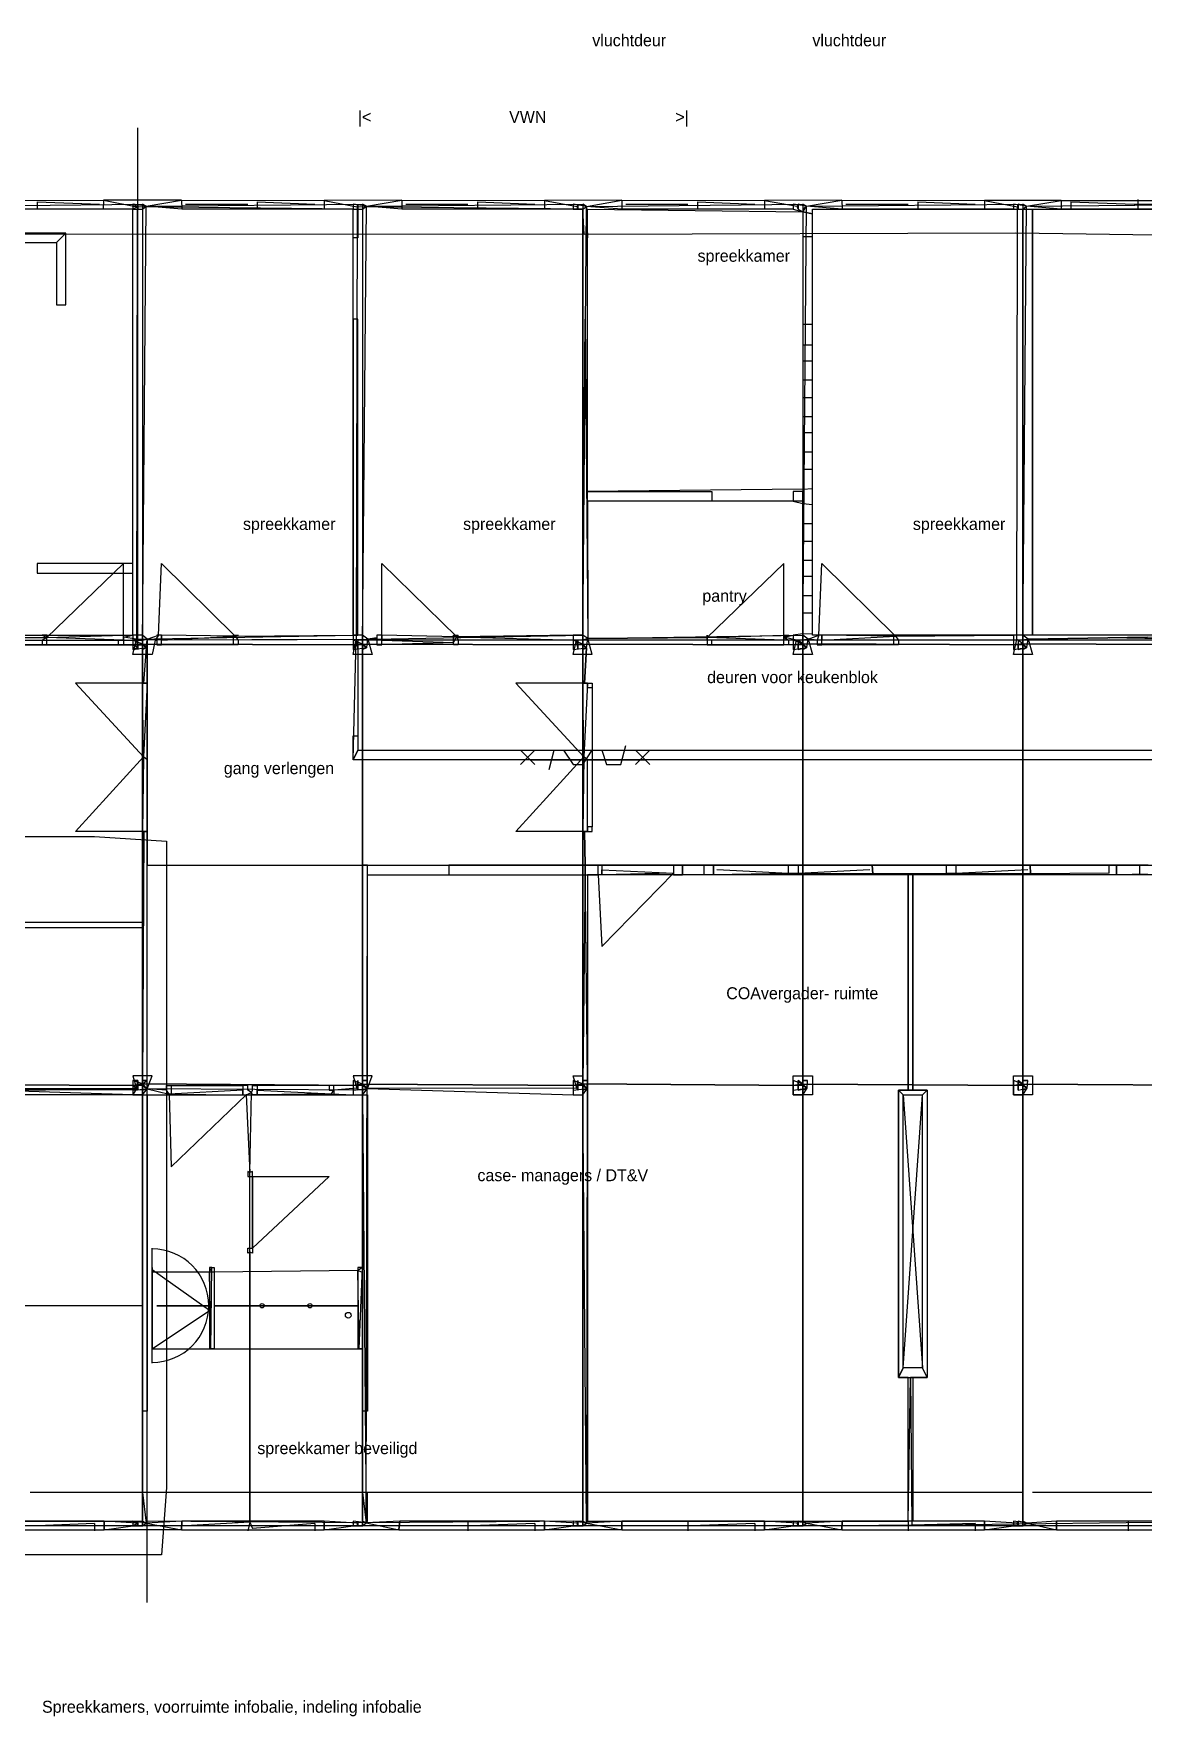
# Model space of a CAD drawing. Header units: metres. Extents: x -641 to 2745, y -1284 to 599.
# Drawn here: x 853.2 to 1085.2, y -604.8 to -253.4 of the extents above; entities that cross this region are included whole.
import ezdxf

# ---------------------------------------------------------------- set-up
doc = ezdxf.new("R2010")
doc.units = ezdxf.units.M

msp = doc.modelspace()

# ---------------------------------------------------------------- linework, layer by layer
for p, q in [((1084, -288), (1084, -290)), ((838, -288.2), (867.83, -288.17)), ((867.8, -290), (838, -290)), ((854, -288.5), (854, -290)), ((854, -288.5), (867, -289)), ((867.83, -288.17), (867.8, -290)), ((867.83, -288.17), (867.8, -290)), ((867.83, -288.17), (867.8, -290)), ((874, -290), (867.8, -290)), ((884.17, -288.17), (867.83, -288.17)), ((867.83, -288.17), (874.89, -289.56)), ((874, -379), (874, -290)), ((874.89, -289.56), (874.78, -379.78)), ((876.8, -289.4), (884.17, -288.17)), ((884.2, -290), (876.8, -289.4)), ((884.17, -288.17), (884.2, -290)), ((884.17, -288.17), (884.2, -290)), ((884.17, -288.17), (884.2, -290)), ((884.17, -288.17), (914, -288.2)), ((914, -290), (884.2, -290)), ((885, -289), (898, -289)), ((898, -289), (898, -289)), ((900, -288.5), (900, -290)), ((900, -288.5), (912, -289)), ((912, -289), (912, -289)), ((930.17, -288.17), (914, -288.2)), ((914, -288.2), (920.88, -289.5)), ((914, -288.2), (914, -290)), ((914, -288.2), (914, -290)), ((920, -290), (914, -290)), ((922.8, -289.4), (930.17, -288.17)), ((930.2, -290), (922.8, -289.4)), ((930.17, -288.17), (930.2, -290)), ((930.17, -288.17), (930.2, -290)), ((930.17, -288.17), (930.2, -290)), ((930.17, -288.17), (960, -288.2)), ((960, -290), (930.2, -290)), ((931, -289), (944, -289)), ((944, -289), (944, -289)), ((946, -288.5), (946, -290)), ((946, -288.5), (958, -289)), ((958, -289), (958, -289)), ((976.17, -288.17), (960, -288.2)), ((960, -288.2), (966.86, -289.43)), ((960, -288.2), (960, -290)), ((960, -288.2), (960, -290)), ((966, -290), (960, -290)), ((968.33, -295.33), (968, -290)), ((968.81, -289.44), (976.17, -288.17)), ((968.81, -289.44), (969, -296)), ((976.2, -290), (968.81, -289.44)), ((976.17, -288.17), (976.2, -290)), ((976.17, -288.17), (976.2, -290)), ((976.17, -288.17), (976.2, -290)), ((976.17, -288.17), (1006, -288.2)), ((1006, -290), (976.2, -290)), ((977, -289), (990, -289)), ((990, -289), (990, -289)), ((992, -288.5), (992, -290)), ((992, -288.5), (1004, -289)), ((1004, -289), (1004, -289)), ((1022.17, -288.17), (1006, -288.2)), ((1006, -288.2), (1012.8, -289.4)), ((1006, -288.2), (1006, -290)), ((1006, -288.2), (1006, -290)), ((1012, -290), (1006, -290)), ((1014, -290.56), (1016, -291)), ((1014, -290.56), (1016, -291)), ((1014, -290.56), (1016, -291)), ((1016, -291), (1014, -290.56)), ((1014, -290.56), (1014, -295.75)), ((1014.75, -289.38), (1022.17, -288.17)), ((1022.2, -290), (1014.75, -289.38)), ((1016, -295.75), (1016, -291)), ((1022.17, -288.17), (1022.2, -290)), ((1022.17, -288.17), (1022.2, -290)), ((1022.17, -288.17), (1022.2, -290)), ((1022.17, -288.17), (1052, -288.2)), ((1052, -290), (1022.2, -290)), ((1023, -289), (1036, -289)), ((1036, -289), (1036, -289)), ((1038, -288.5), (1038, -290)), ((1038, -288.5), (1050, -289)), ((1050, -289), (1050, -289)), ((1068, -288.2), (1052, -288.2)), ((1052, -288.2), (1058.83, -289.5)), ((1052, -288.2), (1052, -290)), ((1052, -288.2), (1052, -290)), ((1058, -290), (1052, -290)), ((1058.71, -379.86), (1058.83, -289.5)), ((1060, -290), (1060, -379)), ((1060.75, -289.38), (1068, -288.2)), ((1068, -290), (1060.75, -289.38)), ((1068, -288.2), (1097.83, -288.17)), ((1068, -288.2), (1068, -290)), ((1068, -288.2), (1068, -290)), ((1097.8, -290), (1068, -290)), ((1070, -288.5), (1070, -290)), ((1070, -288.5), (1083.25, -289)), ((1083.25, -289), (1083.25, -289)), ((1083.25, -289), (1097, -289)), ((1058.5, -295), (968.33, -295.33)), ((1104.33, -295.67), (1058.5, -295)), ((968.33, -295.33), (782.67, -295.17)), ((1014, -295.75), (1016, -295.75)), ((1014, -295.75), (1016, -295.75)), ((1014, -295.75), (1016, -295.75)), ((968, -379), (968.5, -313)), ((968.5, -313), (969.08, -379.67)), ((1014, -314), (1016, -314)), ((1014, -314), (1016, -314)), ((1014, -314), (1016, -314)), ((1014, -314), (1014, -378.67)), ((1016, -378.6), (1016, -314)), ((1014, -318.33), (1016, -318.33)), ((1014, -318.33), (1016, -318.33)), ((1014, -318.33), (1016, -318.33)), ((1014, -321.67), (1016, -321.67)), ((1014, -321.67), (1016, -321.67)), ((1014, -321.67), (1016, -321.67)), ((1014, -325.67), (1016, -325.67)), ((1014, -325.67), (1016, -325.67)), ((1014, -325.67), (1016, -325.67)), ((1014, -329.33), (1016, -329.33)), ((1014, -329.33), (1016, -329.33)), ((1014, -329.33), (1016, -329.33)), ((1014, -333.33), (1016, -333.33)), ((1014, -333.33), (1016, -333.33)), ((1014, -333.33), (1016, -333.33)), ((1014, -336.67), (1016, -336.67)), ((1014, -336.67), (1016, -336.67)), ((1014, -336.67), (1016, -336.67)), ((1014, -340.67), (1016, -340.67)), ((1014, -340.67), (1016, -340.67)), ((1014, -340.67), (1016, -340.67)), ((1014, -344.33), (1016, -344.33)), ((1014, -344.33), (1016, -344.33)), ((1014, -344.33), (1016, -344.33)), ((1014, -348.5), (1016, -348.33)), ((1014, -348.5), (1016, -348.33)), ((1014, -348.5), (1016, -348.33)), ((1014, -351.5), (1016, -351.67)), ((1014, -351.5), (1016, -351.67)), ((1014, -351.5), (1016, -351.67)), ((1014, -355.67), (1016, -355.67)), ((1014, -355.67), (1016, -355.67)), ((1014, -355.67), (1016, -355.67)), ((1014, -359.33), (1016, -359.33)), ((1014, -359.33), (1016, -359.33)), ((1014, -359.33), (1016, -359.33)), ((1014, -363.33), (1016, -363.33)), ((1014, -363.33), (1016, -363.33)), ((1014, -363.33), (1016, -363.33)), ((1014, -366.67), (1016, -366.67)), ((1014, -366.67), (1016, -366.67)), ((1014, -366.67), (1016, -366.67)), ((1014, -370.67), (1016, -370.67)), ((1014, -370.67), (1016, -370.67)), ((1014, -370.67), (1016, -370.67)), ((1014, -374.33), (1016, -374.33)), ((1014, -374.33), (1016, -374.33)), ((1014, -374.33), (1016, -374.33)), ((856, -379.44), (831.09, -379.73)), ((831.09, -379.73), (856, -379.44)), ((872, -379.4), (874, -379)), ((874.78, -379.78), (872, -379.4)), ((877, -379.78), (879.33, -379)), ((895.4, -379.2), (920, -379)), ((966, -379), (941.67, -379.33)), ((941.67, -379.33), (966.71, -380)), ((994, -379.43), (969.08, -379.67)), ((969.08, -379.67), (994, -379.43)), ((1010, -379.4), (1012, -379)), ((1012.67, -380), (1010, -379.4)), ((1014, -378.67), (1016, -378.6)), ((1014, -378.67), (1016, -378.6)), ((1014, -378.67), (1016, -378.6)), ((1014, -378.67), (1016, -378.6)), ((1015.1, -379.8), (1017.33, -379)), ((1033.4, -379.2), (1058, -379)), ((1086, -379.4), (1061.1, -379.8)), ((1061.1, -379.8), (1086, -379.4)), ((856, -381), (871, -381)), ((874, -383), (874.78, -379.78)), ((878, -383), (874, -383)), ((878.67, -380), (877, -379.78)), ((878.67, -380), (878, -383)), ((895, -381), (880, -381)), ((920.67, -379.89), (896, -380)), ((920, -383), (920.67, -379.89)), ((924, -383), (920, -383)), ((923.1, -379.8), (925, -379.5)), ((925, -379.5), (923.1, -379.8)), ((923.1, -379.8), (924, -383)), ((941, -380.5), (926, -381)), ((966, -383), (966.71, -380)), ((970, -383), (966, -383)), ((968.4, -389), (968.82, -381.59)), ((968.82, -381.59), (968.4, -389)), ((970, -383), (969.08, -379.67)), ((995, -381), (1010, -381)), ((1012, -383), (1012.67, -380)), ((1016, -383), (1012, -383)), ((1015.1, -379.8), (1016, -383)), ((1017, -380), (1015.1, -379.8)), ((1033, -381), (1018, -381)), ((1034, -380), (1058.71, -379.86)), ((1058, -383), (1058.71, -379.86)), ((1062, -383), (1058, -383)), ((1061.1, -379.8), (1062, -383)), ((877, -390), (877, -419)), ((970, -390), (970, -419)), ((958, -406), (955, -403)), ((955, -406), (958, -403)), ((979, -406), (982, -403)), ((982, -406), (979, -403)), ((957, -405), (981, -405)), ((968.4, -420), (968.5, -427)), ((968.5, -427), (968.4, -420)), ((968.5, -427), (968, -472.67)), ((969, -472), (968.5, -427)), ((971.25, -427), (968.5, -427)), ((987, -427), (971.25, -427)), ((971.25, -429), (971.25, -427)), ((988.83, -427), (988.83, -429)), ((988.83, -427), (988.83, -429)), ((988.83, -427), (988.83, -429)), ((988.83, -429), (988.83, -427)), ((995.33, -427), (988.83, -427)), ((993.33, -427), (993.33, -429)), ((993.33, -427), (993.33, -429)), ((993.33, -427), (993.33, -429)), ((1079.57, -427), (995.33, -427)), ((995.33, -429), (995.33, -427)), ((1011, -427), (995.33, -427)), ((995.33, -429), (995.33, -427)), ((995.33, -427), (995.33, -429)), ((1011, -428.75), (996, -428)), ((1011, -428.75), (1011, -427)), ((1011, -427), (1013, -427)), ((1028.5, -427), (1013, -427)), ((1013, -427), (1013, -428.75)), ((1028, -428), (1013, -428.75)), ((1044, -427), (1028.5, -427)), ((1028.6, -428.8), (1028.5, -427)), ((1028.5, -427), (1028.6, -428.8)), ((1044, -428.75), (1044, -427)), ((1044, -427), (1046, -427)), ((1061.5, -427), (1046, -427)), ((1046, -427), (1046, -428.75)), ((1061, -428), (1046, -428.75)), ((1078, -427), (1061.5, -427)), ((1061.6, -428.8), (1061.5, -427)), ((1061.5, -427), (1061.6, -428.8)), ((1078, -428.67), (1061.6, -428.8)), ((1078, -428.67), (1061.6, -428.8)), ((1078, -428.67), (1078, -427)), ((1079.57, -427), (1079.57, -429)), ((1079.57, -427), (1079.57, -429)), ((1079.57, -427), (1079.57, -429)), ((1086.2, -427), (1079.57, -427)), ((1079.57, -429), (1079.57, -427)), ((1079.57, -427), (1079.57, -429)), ((1084.33, -427), (1084.33, -429)), ((1084.33, -427), (1084.33, -429)), ((1084.33, -427), (1084.33, -429)), ((968.5, -429), (971.25, -429)), ((995.33, -429), (988.83, -429)), ((1011, -428.75), (995.33, -429)), ((1079.57, -429), (995.33, -429)), ((1013, -428.75), (1011, -428.75)), ((1028.6, -428.8), (1013, -428.75)), ((1044, -428.75), (1028.6, -428.8)), ((1044, -428.75), (1028.6, -428.8)), ((1046, -428.75), (1044, -428.75)), ((1061.6, -428.8), (1046, -428.75)), ((1086, -428.86), (1079.57, -429)), ((874, -475), (831, -473.62)), ((831, -473.62), (874.73, -473.64)), ((878, -471), (874, -471)), ((874, -471), (874.73, -473.64)), ((877, -473.68), (878, -471)), ((881, -474), (877, -473.68)), ((877, -473.68), (881.6, -474.8)), ((882, -473), (897, -473)), ((915, -473), (900, -473)), ((920.8, -473.6), (916, -474)), ((924, -471), (920, -471)), ((920, -471), (920.8, -473.6)), ((923, -473.67), (924, -471)), ((966.8, -473.6), (923, -473.67)), ((923, -473.67), (966, -475)), ((966.8, -473.6), (966, -471)), ((966, -471), (968, -471)), ((968.94, -473.62), (968.81, -564.38)), ((1012, -475), (1012, -471)), ((1012, -471), (1016, -471)), ((1016, -471), (1016, -475)), ((1058, -475), (1058, -471)), ((1058, -471), (1062, -471)), ((1062, -471), (1062, -475)), ((897.67, -475), (898.4, -491.2)), ((898.4, -491.2), (898.75, -474.5)), ((915.5, -474.75), (920, -475)), ((968.81, -564.38), (968, -475)), ((1016, -475), (1012, -475)), ((1062, -475), (1058, -475)), ((898.4, -507.8), (898.4, -491.2)), ((898.4, -507.8), (898.4, -564.2)), ((898.4, -564.2), (898.4, -507.8)), ((898.5, -558), (852.5, -558)), ((968.5, -558), (898.5, -558)), ((1060, -558), (968.5, -558)), ((1104, -558), (1062, -558)), ((868, -564), (838.2, -564)), ((866, -564.5), (854, -565)), ((854, -565), (854, -565)), ((866, -564.5), (866, -566)), ((874.86, -564.43), (868, -564)), ((868, -564), (868, -565.8)), ((868, -565.8), (868, -564)), ((868, -565.8), (874, -565)), ((884.2, -564), (876.8, -564.4)), ((876.8, -564.4), (884.17, -565.83)), ((884.2, -564), (884.17, -565.83)), ((884.2, -564), (884.17, -565.83)), ((884.17, -565.83), (884.2, -564)), ((914, -564), (884.2, -564)), ((898.4, -564.2), (885, -565)), ((898.4, -564.2), (898, -566)), ((898.4, -564.2), (899, -565.5)), ((912, -564.5), (899, -565.5)), ((912, -564.5), (912, -566)), ((920.86, -564.43), (914, -564)), ((914, -564), (914, -565.8)), ((914, -565.8), (914, -564)), ((914, -565.8), (920, -565)), ((929.75, -564), (922.76, -564.35)), ((922.76, -564.35), (929.6, -565.8)), ((929.75, -564), (929.6, -565.8)), ((929.6, -565.8), (929.75, -564)), ((960, -564), (929.75, -564)), ((944.75, -565), (931, -565)), ((931, -565), (931, -565)), ((944, -564), (944, -566)), ((958, -564.5), (944.75, -565)), ((944.75, -565), (944.75, -565)), ((958, -564.5), (958, -566)), ((966.86, -564.43), (960, -564)), ((960, -564), (960, -565.8)), ((960, -565.8), (960, -564)), ((960, -565.8), (966, -565)), ((976.2, -564), (968.81, -564.38)), ((968.81, -564.38), (976.17, -565.83)), ((976.2, -564), (976.17, -565.83)), ((976.2, -564), (976.17, -565.83)), ((976.17, -565.83), (976.2, -564)), ((1006, -564), (976.2, -564)), ((990.75, -565), (977, -565)), ((990, -564), (990, -566)), ((1004, -564.5), (990.75, -565)), ((990.75, -565), (990.75, -565)), ((1004, -564.5), (1004, -566)), ((1012.8, -564.4), (1006, -564)), ((1006, -564), (1006, -565.8)), ((1006, -565.8), (1006, -564)), ((1006, -565.8), (1012, -565)), ((1022.2, -564), (1014.8, -564.4)), ((1014.8, -564.4), (1022.17, -565.83)), ((1022.2, -564), (1022.17, -565.83)), ((1022.2, -564), (1022.17, -565.83)), ((1022.17, -565.83), (1022.2, -564)), ((1052, -564), (1022.2, -564)), ((1036.8, -564.8), (1023, -565)), ((1036, -564), (1036, -566)), ((1050, -564.5), (1036.8, -564.8)), ((1036.8, -564.8), (1036.8, -564.8)), ((1050, -564.5), (1050, -566)), ((1058.8, -564.4), (1052, -564)), ((1052, -564), (1052, -565.8)), ((1052, -565.8), (1052, -564)), ((1052, -565.8), (1058, -565)), ((1067, -564), (1060.8, -564.4)), ((1060.8, -564.4), (1067, -565.8)), ((1067, -564), (1067, -565.8)), ((1096.8, -564), (1067, -564)), ((1067, -565.8), (1067, -564)), ((1082.75, -565), (1069, -565)), ((1069, -565), (1069, -565)), ((1082, -564), (1082, -566)), ((1096, -565), (1082.75, -565)), ((1082.75, -565), (1082.75, -565)), ((838.17, -565.83), (868, -565.8)), ((884.17, -565.83), (868, -565.8)), ((884.17, -565.83), (914, -565.8)), ((929.6, -565.8), (914, -565.8)), ((929.6, -565.8), (960, -565.8)), ((976.17, -565.83), (960, -565.8)), ((976.17, -565.83), (1006, -565.8)), ((1022.17, -565.83), (1006, -565.8)), ((1022.17, -565.83), (1052, -565.8)), ((1067, -565.8), (1052, -565.8)), ((1067, -565.8), (1096.83, -565.83))]:
    msp.add_line(p, q)
for points in [[(877, -581), (877, -381), (875, -381), (875, -273)], [(872, -379.4), (872, -364), (856, -379.44)], [(879.33, -379), (880, -364), (895.4, -379.2)], [(926, -379), (926, -364), (941.67, -379.33)], [(1010, -379.4), (1010, -364), (994, -379.43)], [(1017.33, -379), (1018, -364), (1033.4, -379.2)], [(876.25, -389), (862, -389), (876.2, -404.4)], [(968.4, -389), (954, -389), (968.2, -404.4)], [(961, -407), (962, -403), (964, -403), (966, -406), (968, -406), (970, -403), (972, -403), (973, -406), (976, -406), (977, -402)], [(876.25, -420), (862, -420), (876.2, -404.4)], [(968.4, -420), (954, -420), (968.2, -404.4)], [(851, -421), (866, -421), (881, -422), (881, -437), (881, -452), (881, -467), (881, -482), (881, -497), (881, -512), (881, -527), (881, -542), (881, -557), (880, -571), (865, -571), (850, -571)], [(971.25, -429), (972, -444), (987, -428.67)], [(881.6, -474.8), (882, -490), (897.67, -475)], [(1035, -475), (1039, -532), (1035, -532), (1039, -475)], [(899, -492), (915, -492), (899, -507)], [(878, -531), (878, -507)], [(878, -528), (890, -520), (878, -511.5)], [(876, -519), (785, -519)]]:
    msp.add_lwpolyline(points)
for points in [[(782.8, -357.3), (805, -357), (805, -379), (874, -379), (874, -290), (783.94, -289.78)], [(830.86, -289.43), (876, -289), (876, -381), (830, -381)], [(874.89, -289.56), (874, -289), (874, -290), (874.89, -289.56)], [(876.8, -289.4), (874, -289), (874, -290), (876, -290)], [(876.8, -289.4), (874, -289), (874, -290), (876, -290)], [(874.78, -379.78), (920, -379), (920, -290), (874.89, -289.56)], [(874.89, -289.56), (875, -289), (875, -290), (874.89, -289.56)], [(874.89, -289.56), (875, -289), (875, -290), (874.89, -289.56)], [(876.8, -289.4), (876, -289), (876, -290), (876.8, -289.4)], [(876.8, -289.4), (876, -289), (876, -290), (876.8, -289.4)], [(876.8, -289.4), (876, -289), (876, -290), (876.8, -289.4)], [(876.8, -289.4), (876, -289), (876, -290), (876.8, -289.4)], [(876.8, -289.4), (876, -289), (876, -290), (876.8, -289.4)], [(876.8, -289.4), (922, -289), (922, -381), (876, -380.86)], [(922.8, -289.4), (920, -289), (920, -290), (922, -290)], [(922.8, -289.4), (920, -289), (920, -290), (922, -290)], [(920, -290), (921, -290), (921, -296), (920, -296)], [(920.67, -379.89), (968, -379), (968, -290), (920.88, -289.5)], [(920.88, -289.5), (921, -289), (921, -290), (920.88, -289.5)], [(920.88, -289.5), (921, -289), (921, -290), (920.88, -289.5)], [(920.88, -289.5), (921, -289), (921, -290), (920.88, -289.5)], [(922.8, -289.4), (922, -289), (922, -290), (922.8, -289.4)], [(922.8, -289.4), (922, -289), (922, -290), (922.8, -289.4)], [(922.8, -289.4), (922, -289), (922, -290), (922.8, -289.4)], [(922.8, -289.4), (922, -289), (922, -290), (922.8, -289.4)], [(922.8, -289.4), (922, -289), (922, -290), (922.8, -289.4)], [(922.8, -289.4), (968, -289), (968, -381), (922, -380.86)], [(968.81, -289.44), (966, -289), (966, -290), (968, -290)], [(968.81, -289.44), (966, -289), (966, -290), (968, -290)], [(966.86, -289.43), (967, -289), (967, -290), (966.86, -289.43)], [(966.86, -289.43), (967, -289), (967, -290), (966.86, -289.43)], [(966.86, -289.43), (967, -289), (967, -290), (966.86, -289.43)], [(968.81, -289.44), (968, -289), (968, -290), (968.81, -289.44)], [(968.81, -289.44), (968, -289), (968, -290), (968.81, -289.44)], [(968.81, -289.44), (968, -289), (968, -290), (968.81, -289.44)], [(968.81, -289.44), (968, -289), (968, -290), (968.81, -289.44)], [(968.81, -289.44), (968, -289), (968, -290), (968.81, -289.44)], [(968.81, -289.44), (1014, -289), (1014, -381), (968, -380.86)], [(1014, -348.5), (969, -349), (969, -290), (1014, -290.56)], [(1014.75, -289.38), (1012, -289), (1012, -290), (1014, -290.56)], [(1014.75, -289.38), (1012, -289), (1012, -290), (1014, -290.56)], [(1012.8, -289.4), (1013, -289), (1013, -290), (1012.8, -289.4)], [(1012.8, -289.4), (1013, -289), (1013, -290), (1012.8, -289.4)], [(1014.75, -289.38), (1013, -289), (1013, -290), (1014, -290.56)], [(1014.75, -289.38), (1014, -289), (1014, -290), (1014.75, -289.38)], [(1014.75, -289.38), (1014, -289), (1014, -290), (1014.75, -289.38)], [(1014.75, -289.38), (1014, -289), (1014, -290), (1014.75, -289.38)], [(1014.75, -289.38), (1014, -289), (1014, -290), (1014.75, -289.38)], [(1014.75, -289.38), (1014, -289), (1014, -290), (1014.75, -289.38)], [(1014.75, -289.38), (1060, -289), (1060, -381), (1014, -380.8)], [(1060, -379), (1016, -379), (1016, -290), (1060, -290)], [(1060.75, -289.38), (1058, -289), (1058, -290), (1060, -290)], [(1058.83, -289.5), (1059, -289), (1059, -290), (1058.83, -289.5)], [(1058.83, -289.5), (1059, -289), (1059, -290), (1058.83, -289.5)], [(1060.75, -289.38), (1059, -289), (1059, -290), (1060, -290)], [(1060.75, -289.38), (1059, -289), (1059, -290), (1060, -290)], [(1060.75, -289.38), (1060, -289), (1060, -290), (1060.75, -289.38)], [(1060.75, -289.38), (1060, -289), (1060, -290), (1060.75, -289.38)], [(1060.75, -289.38), (1060, -289), (1060, -290), (1060.75, -289.38)], [(1060.75, -289.38), (1060, -289), (1060, -290), (1060.75, -289.38)], [(1060.75, -289.38), (1060, -289), (1060, -290), (1060.75, -289.38)], [(1060.75, -289.38), (1106, -289), (1106, -381), (1060, -380.8)], [(1062, -379), (1060, -379), (1060, -290), (1062, -290)], [(1062, -290), (1104, -290), (1104, -379), (1062, -379)], [(815, -297), (858, -297), (860, -295), (815, -295)], [(860, -295), (858, -297), (858, -310), (860, -310)], [(920, -379), (921, -379), (921, -313), (920, -313)], [(969, -351), (969, -349), (995, -349), (995, -351)], [(969.08, -379.67), (1014, -379), (1014, -351), (969, -351)], [(1014, -351.5), (1014, -349), (1012, -349), (1012, -351)], [(854, -366), (874, -366), (874, -364), (854, -364)], [(690.38, -379.25), (690, -382), (782, -382), (782, -380), (876, -380), (876, -439), (692, -439), (692, -474), (645, -474), (645, -383), (690, -383)], [(856, -379.44), (855, -380), (855, -381), (856, -381), (856, -380), (856, -380), (856, -379), (855, -379), (855, -379), (856, -379.44)], [(856, -379.44), (872, -379), (872, -380), (856, -379.44)], [(856, -379.44), (872, -379), (872, -380), (856, -379.44)], [(872, -379.4), (872, -380), (872, -381), (871, -381), (871, -380), (872, -380), (872, -379), (872, -379), (872, -379), (872, -379.4)], [(876, -379), (874, -379), (874, -381), (876, -380.86)], [(877, -379.78), (876, -379), (876, -381), (876.81, -381.56)], [(878.67, -380), (879, -380), (879, -381), (880, -381), (880, -380), (880, -380), (880, -379), (879, -379), (879, -379), (879.33, -379)], [(895.4, -379.2), (880, -379), (880, -380), (895.4, -379.2)], [(896, -380), (896, -380), (896, -381), (895, -381), (895, -380), (895, -380), (895, -379), (896, -379), (896, -379), (895.4, -379.2)], [(922, -379), (920, -379), (920, -381), (922, -380.86)], [(923.1, -379.8), (922, -379), (922, -381), (922.87, -381.53)], [(925, -379.5), (925, -380), (925, -381), (926, -381), (926, -380), (926, -380), (926, -379), (925, -379), (925, -379), (925, -379.5)], [(941.67, -379.33), (926, -379), (926, -380), (941, -380.5)], [(941.67, -379.33), (942, -380), (942, -381), (941, -381), (941, -380), (941, -380), (941, -379), (942, -379), (942, -379), (941.67, -379.33)], [(968, -379), (966, -379), (966, -381), (968, -380.86)], [(969.08, -379.67), (968, -379), (968, -381), (968.82, -381.59)], [(994, -379.43), (1010, -379), (1010, -380), (994, -379.43)], [(994, -379.43), (994, -380), (994, -381), (995, -381), (995, -380), (994, -380), (994, -379), (994, -379), (994, -379), (994, -379.43)], [(1010, -379.4), (1011, -380), (1011, -381), (1010, -381), (1010, -380), (1010, -380), (1010, -379), (1011, -379), (1011, -379), (1010, -379.4)], [(1014, -378.67), (1012, -379), (1012, -381), (1014, -380.8)], [(1015.1, -379.8), (1014, -379), (1014, -381), (1014.81, -381.56)], [(1017, -380), (1017, -380), (1017, -381), (1018, -381), (1018, -380), (1018, -380), (1018, -379), (1017, -379), (1017, -379), (1017.33, -379)], [(1033.4, -379.2), (1018, -379), (1018, -380), (1033.4, -379.2)], [(1034, -380), (1034, -380), (1034, -381), (1033, -381), (1033, -380), (1033, -380), (1033, -379), (1034, -379), (1034, -379), (1033.4, -379.2)], [(1060, -379), (1058, -379), (1058, -381), (1060, -380.8)], [(1061.1, -379.8), (1060, -379), (1060, -381), (1060.81, -381.56)], [(1078, -379.5), (1104, -379), (1104, -380), (1078, -379.5)], [(830, -381), (876, -381), (876, -473), (830, -472.8)], [(874.78, -379.78), (874, -380), (874, -381), (875, -381.57)], [(876, -380.86), (874, -380), (874, -381), (876, -380.86)], [(876, -380.86), (874, -381), (874, -382), (876.81, -381.56)], [(876, -380.86), (874, -381), (874, -382), (876.81, -381.56)], [(875, -381.57), (874, -381), (874, -382), (875, -381.57)], [(874.78, -379.78), (875, -380), (875, -380), (874.78, -379.78)], [(874.78, -379.78), (875, -380), (875, -380), (874.78, -379.78)], [(875, -381.57), (875, -381), (875, -382), (875, -381.57)], [(875, -381.57), (875, -382), (875, -382), (875, -381.57)], [(877, -379.78), (876, -380), (876, -380), (877, -379.78)], [(877, -379.78), (876, -380), (876, -380), (877, -379.78)], [(877, -379.78), (876, -380), (876, -381), (876.81, -381.56)], [(877, -379.78), (876, -380), (876, -381), (876.81, -381.56)], [(876, -380.86), (922, -381), (922, -473), (876, -472.67)], [(876.81, -381.56), (876, -381), (876, -382), (876.81, -381.56)], [(876.81, -381.56), (876, -381), (876, -382), (876.81, -381.56)], [(876.81, -381.56), (876, -381), (876, -382), (876.81, -381.56)], [(876.81, -381.56), (876, -381), (876, -382), (876.81, -381.56)], [(876.81, -381.56), (876, -382), (876, -382), (876.81, -381.56)], [(876.81, -381.56), (877, -382), (877, -389), (876.25, -389)], [(920.67, -379.89), (877, -380), (877, -427), (1104, -427), (1104, -405), (920, -405)], [(922, -380.86), (920, -380), (920, -381), (922, -380.86)], [(922, -380.86), (920, -381), (920, -382), (922.87, -381.53)], [(922, -380.86), (920, -381), (920, -382), (922.87, -381.53)], [(920.67, -379.89), (921, -380), (921, -380), (920.67, -379.89)], [(920.67, -379.89), (921, -380), (921, -380), (920.67, -379.89)], [(920.67, -379.89), (921, -380), (921, -381), (921, -381.57)], [(1128, -380), (921, -380), (921, -403), (1128, -403)], [(921, -381.57), (921, -381), (921, -382), (921, -381.57)], [(921, -381.57), (921, -381), (921, -382), (921, -381.57)], [(921, -381.57), (921, -382), (921, -382), (921, -381.57)], [(923.1, -379.8), (922, -380), (922, -380), (923.1, -379.8)], [(923.1, -379.8), (922, -380), (922, -380), (923.1, -379.8)], [(923.1, -379.8), (922, -380), (922, -381), (922.87, -381.53)], [(923.1, -379.8), (922, -380), (922, -381), (922.87, -381.53)], [(922, -380.86), (968, -381), (968, -473), (922, -472.75)], [(922.87, -381.53), (922, -381), (922, -382), (922.87, -381.53)], [(922.87, -381.53), (922, -381), (922, -382), (922.87, -381.53)], [(922.87, -381.53), (922, -381), (922, -382), (922.87, -381.53)], [(922.87, -381.53), (922, -381), (922, -382), (922.87, -381.53)], [(922.87, -381.53), (922, -382), (922, -382), (922.87, -381.53)], [(968, -380.86), (966, -380), (966, -381), (968, -380.86)], [(968, -380.86), (966, -381), (966, -382), (968.82, -381.59)], [(968, -380.86), (966, -381), (966, -382), (968.82, -381.59)], [(966.71, -380), (967, -380), (967, -380), (966.71, -380)], [(966.71, -380), (967, -380), (967, -380), (966.71, -380)], [(966.71, -380), (967, -380), (967, -381), (967, -381.57)], [(967, -381.57), (967, -381), (967, -382), (967, -381.57)], [(967, -381.57), (967, -381), (967, -382), (967, -381.57)], [(967, -381.57), (967, -382), (967, -382), (967, -381.57)], [(969.08, -379.67), (968, -380), (968, -380), (969.08, -379.67)], [(969.08, -379.67), (968, -380), (968, -380), (969.08, -379.67)], [(969.08, -379.67), (968, -380), (968, -381), (968.82, -381.59)], [(969.08, -379.67), (968, -380), (968, -381), (968.82, -381.59)], [(968, -380.86), (1014, -381), (1014, -473), (968, -472.67)], [(968.82, -381.59), (968, -381), (968, -382), (968.82, -381.59)], [(968.82, -381.59), (968, -381), (968, -382), (968.82, -381.59)], [(968.82, -381.59), (968, -381), (968, -382), (968.82, -381.59)], [(968.82, -381.59), (968, -381), (968, -382), (968.82, -381.59)], [(968.82, -381.59), (968, -382), (968, -382), (968.82, -381.59)], [(1014, -380.8), (1012, -380), (1012, -381), (1014, -380.8)], [(1014, -380.8), (1012, -381), (1012, -382), (1014.81, -381.56)], [(1014, -380.8), (1012, -381), (1012, -382), (1014.81, -381.56)], [(1012.67, -380), (1013, -380), (1013, -380), (1012.67, -380)], [(1012.67, -380), (1013, -380), (1013, -380), (1012.67, -380)], [(1014, -380.8), (1013, -380), (1013, -381), (1014, -380.8)], [(1014, -380.8), (1013, -381), (1013, -382), (1014.81, -381.56)], [(1013, -381.75), (1013, -381), (1013, -382), (1013, -381.75)], [(1013, -381.75), (1013, -382), (1013, -382), (1013, -381.75)], [(1015.1, -379.8), (1014, -380), (1014, -380), (1015.1, -379.8)], [(1015.1, -379.8), (1014, -380), (1014, -380), (1015.1, -379.8)], [(1015.1, -379.8), (1014, -380), (1014, -381), (1014.81, -381.56)], [(1015.1, -379.8), (1014, -380), (1014, -381), (1014.81, -381.56)], [(1014, -380.8), (1060, -381), (1060, -473), (1014, -472.73)], [(1014.81, -381.56), (1014, -381), (1014, -382), (1014.81, -381.56)], [(1014.81, -381.56), (1014, -381), (1014, -382), (1014.81, -381.56)], [(1014.81, -381.56), (1014, -381), (1014, -382), (1014.81, -381.56)], [(1014.81, -381.56), (1014, -381), (1014, -382), (1014.81, -381.56)], [(1014.81, -381.56), (1014, -382), (1014, -382), (1014.81, -381.56)], [(1060, -380.8), (1058, -381), (1058, -382), (1060.81, -381.56)], [(1058.71, -379.86), (1059, -380), (1059, -380), (1058.71, -379.86)], [(1058.71, -379.86), (1059, -380), (1059, -380), (1058.71, -379.86)], [(1060, -380.8), (1059, -380), (1059, -381), (1060, -380.8)], [(1060, -380.8), (1059, -380), (1059, -381), (1060, -380.8)], [(1060, -380.8), (1059, -381), (1059, -382), (1060.81, -381.56)], [(1060, -380.8), (1059, -381), (1059, -382), (1060.81, -381.56)], [(1059, -381.75), (1059, -381), (1059, -382), (1059, -381.75)], [(1059, -381.75), (1059, -382), (1059, -382), (1059, -381.75)], [(1061.1, -379.8), (1060, -380), (1060, -380), (1061.1, -379.8)], [(1061.1, -379.8), (1060, -380), (1060, -380), (1061.1, -379.8)], [(1061.1, -379.8), (1060, -380), (1060, -381), (1060.81, -381.56)], [(1061.1, -379.8), (1060, -380), (1060, -381), (1060.81, -381.56)], [(1060, -380.8), (1106, -381), (1106, -473), (1060, -472.73)], [(1060.81, -381.56), (1060, -381), (1060, -382), (1060.81, -381.56)], [(1060.81, -381.56), (1060, -381), (1060, -382), (1060.81, -381.56)], [(1060.81, -381.56), (1060, -381), (1060, -382), (1060.81, -381.56)], [(1060.81, -381.56), (1060, -381), (1060, -382), (1060.81, -381.56)], [(1060.81, -381.56), (1060, -382), (1060, -382), (1060.81, -381.56)], [(876.2, -404.4), (876, -389), (877, -389), (876.2, -404.4)], [(876.25, -389), (877, -389), (877, -389), (877, -390), (877, -390), (877, -389), (876, -389), (876, -389), (876, -389), (876.25, -389)], [(968.2, -404.4), (968, -389), (969, -389), (968.2, -404.4)], [(968.4, -389), (969, -389), (970, -389), (970, -390), (969, -390), (969, -389), (968, -389), (968, -389), (968, -389), (968.4, -389)], [(920, -400), (921, -400), (921, -403), (920, -405)], [(921, -403), (1136, -403), (1136, -405), (920, -405)], [(876.2, -404.4), (876, -420), (877, -420), (877, -405)], [(968.2, -404.4), (968, -420), (969, -420), (969, -405)], [(876.25, -420), (877, -420), (877, -420), (877, -419), (877, -419), (877, -420), (876, -420), (876, -420), (876, -420), (876.25, -420)], [(876, -472.67), (877, -472), (877, -420), (876.25, -420)], [(968.4, -420), (969, -420), (970, -420), (970, -419), (969, -419), (969, -420), (968, -420), (968, -420), (968, -420), (968.4, -420)], [(877, -427), (922, -427), (922, -474), (877, -473.68)], [(923, -427), (922, -427), (922, -472), (923, -472)], [(968.5, -427), (940, -427), (940, -429), (968.5, -429)], [(971.25, -427), (971, -427), (971, -427), (972, -427), (972, -428), (972, -428), (972, -429), (971, -429), (971, -429), (971.25, -429)], [(987, -428.67), (972, -429), (972, -428), (987, -428.67)], [(988.83, -427), (988, -427), (988, -427), (987, -427), (987, -428), (987, -428), (987, -429), (988, -429), (988, -429), (988.83, -429)], [(923, -429), (968, -429), (968, -564), (922.76, -564.35)], [(1036, -429), (969, -429), (969, -564), (1036, -564), (1036, -534), (1034, -534), (1034, -474), (1036, -474)], [(1036, -474), (1037, -474), (1037, -429), (1036, -429)], [(1036.8, -564.8), (1104, -564), (1104, -429), (1037, -429), (1037, -474), (1040, -474), (1040, -534), (1036.5, -534)], [(785, -440), (876, -440), (876, -474), (784.05, -473.89)], [(830, -472.8), (876, -473), (876, -565), (830, -565)], [(874.73, -473.64), (874, -475), (851, -475), (851, -474)], [(875, -472), (874, -472), (874, -473), (874.73, -473.64)], [(876, -472.67), (874, -472), (874, -473), (876, -472.67)], [(876, -472.67), (874, -472), (874, -473), (876, -472.67)], [(876, -472.67), (874, -473), (874, -474), (877, -473.68)], [(876, -472.67), (874, -473), (874, -475), (876, -475)], [(874.73, -473.64), (874, -473), (874, -474), (874.73, -473.64)], [(875, -472), (875, -472), (875, -473), (874.73, -473.64)], [(874.73, -473.64), (875, -473), (875, -474), (874.73, -473.64)], [(874.73, -473.64), (875, -474), (875, -474), (874.73, -473.64)], [(875, -472), (875, -472), (875, -472), (875, -472)], [(877, -472), (876, -472), (876, -472), (877, -472)], [(877, -472), (876, -472), (876, -473), (877, -473.68)], [(877, -472), (876, -472), (876, -473), (877, -473.68)], [(877, -472), (876, -472), (876, -473), (877, -473.68)], [(877, -472), (876, -472), (876, -473), (877, -473.68)], [(876, -472.67), (922, -473), (922, -565), (876, -565)], [(877, -473.68), (876, -473), (876, -474), (877, -473.68)], [(877, -473.68), (876, -473), (876, -474), (877, -473.68)], [(877, -473.68), (876, -473), (876, -474), (877, -473.68)], [(877, -473.68), (876, -473), (876, -475), (877, -473.68)], [(877, -473.68), (876, -474), (876, -474), (877, -473.68)], [(881, -474), (881, -474), (881, -473), (882, -473), (882, -474), (882, -474), (882, -475), (881, -475), (881, -475), (881.6, -474.8)], [(881.6, -474.8), (897, -475), (897, -474), (881.6, -474.8)], [(898.75, -474.5), (898, -474), (898, -473), (897, -473), (897, -474), (897, -474), (897, -475), (898, -475), (898, -475), (897.67, -475)], [(898.75, -474.5), (899, -474), (899, -473), (900, -473), (900, -474), (900, -474), (900, -475), (899, -475), (899, -475), (898.75, -474.5)], [(915.5, -474.75), (900, -475), (900, -474), (915.5, -474.75)], [(916, -474), (916, -474), (916, -473), (915, -473), (915, -474), (916, -474), (916, -475), (916, -475), (916, -475), (915.5, -474.75)], [(922, -472.75), (920, -472), (920, -473), (922, -472.75)], [(922, -472.75), (920, -472), (920, -473), (922, -472.75)], [(922, -472.75), (920, -473), (920, -474), (923, -473.67)], [(922, -472.75), (920, -473), (920, -475), (922, -475)], [(921, -472), (921, -472), (921, -473), (920.8, -473.6)], [(921, -472), (921, -472), (921, -473), (920.8, -473.6)], [(920.8, -473.6), (921, -473), (921, -474), (920.8, -473.6)], [(920.8, -473.6), (921, -473), (921, -474), (920.8, -473.6)], [(920.8, -473.6), (921, -474), (921, -474), (920.8, -473.6)], [(921, -472), (921, -472), (921, -472), (921, -472)], [(923, -472), (922, -472), (922, -472), (923, -472)], [(923, -472), (922, -472), (922, -473), (923, -473.67)], [(923, -472), (922, -472), (922, -473), (923, -473.67)], [(923, -472), (922, -472), (922, -473), (923, -473.67)], [(923, -472), (922, -472), (922, -473), (923, -473.67)], [(922, -472.75), (968, -473), (968, -565), (922, -565)], [(923, -473.67), (922, -473), (922, -474), (923, -473.67)], [(923, -473.67), (922, -473), (922, -474), (923, -473.67)], [(923, -473.67), (922, -473), (922, -474), (923, -473.67)], [(923, -473.67), (922, -473), (922, -475), (923, -473.67)], [(923, -473.67), (922, -474), (922, -474), (923, -473.67)], [(968, -472.67), (966, -472), (966, -473), (968, -472.67)], [(968, -472.67), (966, -472), (966, -473), (968, -472.67)], [(968, -472.67), (966, -473), (966, -474), (968.94, -473.62)], [(968, -472.67), (966, -473), (966, -475), (968, -475)], [(967, -472), (967, -472), (967, -473), (966.8, -473.6)], [(967, -472), (967, -472), (967, -473), (966.8, -473.6)], [(966.8, -473.6), (967, -473), (967, -474), (966.8, -473.6)], [(966.8, -473.6), (967, -473), (967, -474), (966.8, -473.6)], [(966.8, -473.6), (967, -474), (967, -474), (966.8, -473.6)], [(967, -472), (967, -472), (967, -472), (967, -472)], [(969, -472), (968, -472), (968, -472), (969, -472)], [(969, -472), (968, -472), (968, -473), (968.94, -473.62)], [(969, -472), (968, -472), (968, -473), (968.94, -473.62)], [(969, -472), (968, -472), (968, -473), (968.94, -473.62)], [(969, -472), (968, -472), (968, -473), (968.94, -473.62)], [(968, -472.67), (1014, -473), (1014, -565), (968, -565)], [(968.94, -473.62), (968, -473), (968, -474), (968.94, -473.62)], [(968.94, -473.62), (968, -473), (968, -474), (968.94, -473.62)], [(968.94, -473.62), (968, -473), (968, -474), (968.94, -473.62)], [(968.94, -473.62), (968, -473), (968, -475), (968.94, -473.62)], [(968.94, -473.62), (968, -474), (968, -474), (968.94, -473.62)], [(1014, -472.73), (1012, -472), (1012, -473), (1014, -472.73)], [(1014, -472.73), (1012, -472), (1012, -473), (1014, -472.73)], [(1014, -472.73), (1012, -473), (1012, -474), (1014.88, -473.56)], [(1014, -472.73), (1012, -473), (1012, -475), (1014, -475)], [(1013, -472), (1013, -472), (1013, -472), (1013, -472)], [(1013, -472), (1013, -472), (1013, -473), (1013, -473.6)], [(1014, -472.73), (1013, -472), (1013, -473), (1014, -472.73)], [(1014, -472.73), (1013, -473), (1013, -474), (1014.88, -473.56)], [(1013, -473.6), (1013, -473), (1013, -474), (1013, -473.6)], [(1013, -473.6), (1013, -474), (1013, -474), (1013, -473.6)], [(1015, -472), (1014, -472), (1014, -472), (1015, -472)], [(1015, -472), (1014, -472), (1014, -473), (1014.88, -473.56)], [(1015, -472), (1014, -472), (1014, -473), (1014.88, -473.56)], [(1015, -472), (1014, -472), (1014, -473), (1014.88, -473.56)], [(1015, -472), (1014, -472), (1014, -473), (1014.88, -473.56)], [(1014, -472.73), (1060, -473), (1060, -565), (1014, -565)], [(1014.88, -473.56), (1014, -473), (1014, -474), (1014.88, -473.56)], [(1014.88, -473.56), (1014, -473), (1014, -474), (1014.88, -473.56)], [(1014.88, -473.56), (1014, -473), (1014, -474), (1014.88, -473.56)], [(1014.88, -473.56), (1014, -473), (1014, -475), (1014.88, -473.56)], [(1014.88, -473.56), (1014, -474), (1014, -474), (1014.88, -473.56)], [(1034, -474), (1035, -475), (1039, -475), (1040, -474)], [(1034, -534), (1035, -532), (1035, -475), (1034, -474)], [(1040, -534), (1039, -532), (1039, -475), (1040, -474)], [(1060, -472.73), (1058, -472), (1058, -473), (1060, -472.73)], [(1060, -472.73), (1058, -473), (1058, -475), (1060, -475)], [(1059, -472), (1059, -472), (1059, -472), (1059, -472)], [(1059, -472), (1059, -472), (1059, -473), (1059, -473.6)], [(1060, -472.73), (1059, -472), (1059, -473), (1060, -472.73)], [(1060, -472.73), (1059, -472), (1059, -473), (1060, -472.73)], [(1060, -472.73), (1059, -473), (1059, -474), (1060.88, -473.56)], [(1060, -472.73), (1059, -473), (1059, -474), (1060.88, -473.56)], [(1059, -473.6), (1059, -473), (1059, -474), (1059, -473.6)], [(1059, -473.6), (1059, -474), (1059, -474), (1059, -473.6)], [(1061, -472), (1060, -472), (1060, -472), (1061, -472)], [(1061, -472), (1060, -472), (1060, -473), (1060.88, -473.56)], [(1061, -472), (1060, -472), (1060, -473), (1060.88, -473.56)], [(1061, -472), (1060, -472), (1060, -473), (1060.88, -473.56)], [(1061, -472), (1060, -472), (1060, -473), (1060.88, -473.56)], [(1060, -472.73), (1106, -473), (1106, -565), (1060, -565)], [(1060.88, -473.56), (1060, -473), (1060, -474), (1060.88, -473.56)], [(1060.88, -473.56), (1060, -473), (1060, -474), (1060.88, -473.56)], [(1060.88, -473.56), (1060, -473), (1060, -474), (1060.88, -473.56)], [(1060.88, -473.56), (1060, -473), (1060, -475), (1060.88, -473.56)], [(1060.88, -473.56), (1060, -474), (1060, -474), (1060.88, -473.56)], [(784.15, -564), (876, -564), (876, -475), (785, -475)], [(876, -475), (877, -475), (877, -541), (876, -541)], [(922.76, -564.35), (877, -564), (877, -475), (922, -475)], [(922, -475), (923, -475), (923, -541), (922, -541)], [(898.4, -491.2), (898, -491), (898, -491), (898, -492), (899, -492), (899, -492), (899, -492), (899, -491), (899, -491), (898.4, -491.2)], [(899, -507), (899, -492), (899, -492), (899, -507)], [(898.4, -507.8), (898, -508), (898, -508), (898, -507), (899, -507), (899, -507), (899, -507), (899, -508), (899, -508), (898.4, -507.8)], [(878, -511.5), (878, -511), (878, -528), (878, -528)], [(878, -511.5), (878, -512), (878, -511), (878, -511.5)], [(890, -512), (878, -512), (878, -528), (890.25, -528)], [(890.5, -511), (890, -511), (890, -528), (890.25, -528)], [(890.5, -511), (891, -511), (891, -512), (890, -512)], [(921, -511.67), (891, -512), (891, -528), (921.25, -528)], [(922, -511), (921, -511), (921, -528), (921.25, -528)], [(921, -511.67), (922, -512), (922, -511), (921, -511.67)], [(890, -519), (879, -519), (879, -519), (890, -519)], [(920.5, -519), (891, -519), (891, -519), (920.5, -519)], [(892, -519), (892, -519), (892, -519), (892, -519)], [(892, -519), (921, -519), (921, -519), (892, -519)], [(920.5, -519), (921, -519), (921, -519), (920.5, -519)], [(878, -528), (878, -528), (878, -528), (878, -528)], [(890.25, -528), (891, -528), (891, -528), (890.25, -528)], [(921.25, -528), (922, -528), (922, -528), (921.25, -528)], [(1035, -532), (1034, -534), (1040, -534), (1039, -532)], [(1036.5, -534), (1037, -534), (1037, -564), (1036, -564)], [(876.8, -564.4), (877, -564), (877, -558), (876, -558)], [(922.76, -564.35), (923, -564), (923, -558), (922, -558)], [(874.86, -564.43), (874, -564), (874, -565), (874.86, -564.43)], [(876.8, -564.4), (874, -564), (874, -565), (876, -565)], [(876.8, -564.4), (874, -564), (874, -565), (876, -565)], [(874.86, -564.43), (875, -564), (875, -565), (874.86, -564.43)], [(874.86, -564.43), (875, -564), (875, -565), (874.86, -564.43)], [(876.8, -564.4), (876, -564), (876, -565), (876.8, -564.4)], [(876.8, -564.4), (876, -564), (876, -565), (876.8, -564.4)], [(876.8, -564.4), (876, -564), (876, -565), (876.8, -564.4)], [(876.8, -564.4), (876, -564), (876, -565), (876.8, -564.4)], [(876.8, -564.4), (876, -564), (876, -565), (876.8, -564.4)], [(922.76, -564.35), (920, -564), (920, -565), (922, -565)], [(922.76, -564.35), (920, -564), (920, -565), (922, -565)], [(920.86, -564.43), (921, -564), (921, -565), (920.86, -564.43)], [(920.86, -564.43), (921, -564), (921, -565), (920.86, -564.43)], [(920.86, -564.43), (921, -564), (921, -565), (920.86, -564.43)], [(922.76, -564.35), (922, -564), (922, -565), (922.76, -564.35)], [(922.76, -564.35), (922, -564), (922, -565), (922.76, -564.35)], [(922.76, -564.35), (922, -564), (922, -565), (922.76, -564.35)], [(922.76, -564.35), (922, -564), (922, -565), (922.76, -564.35)], [(922.76, -564.35), (922, -564), (922, -565), (922.76, -564.35)], [(968.81, -564.38), (966, -564), (966, -565), (968, -565)], [(968.81, -564.38), (966, -564), (966, -565), (968, -565)], [(966.86, -564.43), (967, -564), (967, -565), (966.86, -564.43)], [(966.86, -564.43), (967, -564), (967, -565), (966.86, -564.43)], [(966.86, -564.43), (967, -564), (967, -565), (966.86, -564.43)], [(968.81, -564.38), (968, -564), (968, -565), (968.81, -564.38)], [(968.81, -564.38), (968, -564), (968, -565), (968.81, -564.38)], [(968.81, -564.38), (968, -564), (968, -565), (968.81, -564.38)], [(968.81, -564.38), (968, -564), (968, -565), (968.81, -564.38)], [(968.81, -564.38), (968, -564), (968, -565), (968.81, -564.38)], [(1014.8, -564.4), (1012, -564), (1012, -565), (1014, -565)], [(1014.8, -564.4), (1012, -564), (1012, -565), (1014, -565)], [(1012.8, -564.4), (1013, -564), (1013, -565), (1012.8, -564.4)], [(1012.8, -564.4), (1013, -564), (1013, -565), (1012.8, -564.4)], [(1014.8, -564.4), (1013, -564), (1013, -565), (1014, -565)], [(1014.8, -564.4), (1014, -564), (1014, -565), (1014.8, -564.4)], [(1014.8, -564.4), (1014, -564), (1014, -565), (1014.8, -564.4)], [(1014.8, -564.4), (1014, -564), (1014, -565), (1014.8, -564.4)], [(1014.8, -564.4), (1014, -564), (1014, -565), (1014.8, -564.4)], [(1014.8, -564.4), (1014, -564), (1014, -565), (1014.8, -564.4)], [(1060.8, -564.4), (1058, -564), (1058, -565), (1060, -565)], [(1058.8, -564.4), (1059, -564), (1059, -565), (1058.8, -564.4)], [(1058.8, -564.4), (1059, -564), (1059, -565), (1058.8, -564.4)], [(1060.8, -564.4), (1059, -564), (1059, -565), (1060, -565)], [(1060.8, -564.4), (1059, -564), (1059, -565), (1060, -565)], [(1060.8, -564.4), (1060, -564), (1060, -565), (1060.8, -564.4)], [(1060.8, -564.4), (1060, -564), (1060, -565), (1060.8, -564.4)], [(1060.8, -564.4), (1060, -564), (1060, -565), (1060.8, -564.4)], [(1060.8, -564.4), (1060, -564), (1060, -565), (1060.8, -564.4)], [(1060.8, -564.4), (1060, -564), (1060, -565), (1060.8, -564.4)]]:
    msp.add_lwpolyline(points, close=True)
for centre, radius in [((901, -519), 0.45), ((911, -519), 0.45), ((919, -521), 0.6)]:
    msp.add_circle(centre, radius)
msp.add_arc((878, -519), 11.85, 270, 90)

# ---------------------------------------------------------------- texts
for s, p in [('vluchtdeur', (970, -256)), ('vluchtdeur', (1016, -256)), ('|<                               VWN                             >|', (921, -272)), ('spreekkamer', (992, -301)), ('spreekkamer', (897, -357)), ('spreekkamer', (943, -357)), ('spreekkamer', (1037, -357)), ('pantry', (993, -372)), ('deuren voor keukenblok', (994, -389)), ('gang verlengen', (893, -408)), ('COAvergader- ruimte', (998, -455)), ('case- managers / DT&V', (946, -493)), ('spreekkamer beveiligd', (900, -550)), ('Spreekkamers, voorruimte infobalie, indeling infobalie', (855, -604))]:
    msp.add_text(s, height=2.5).set_placement(p)

doc.saveas('drawing.dxf')
